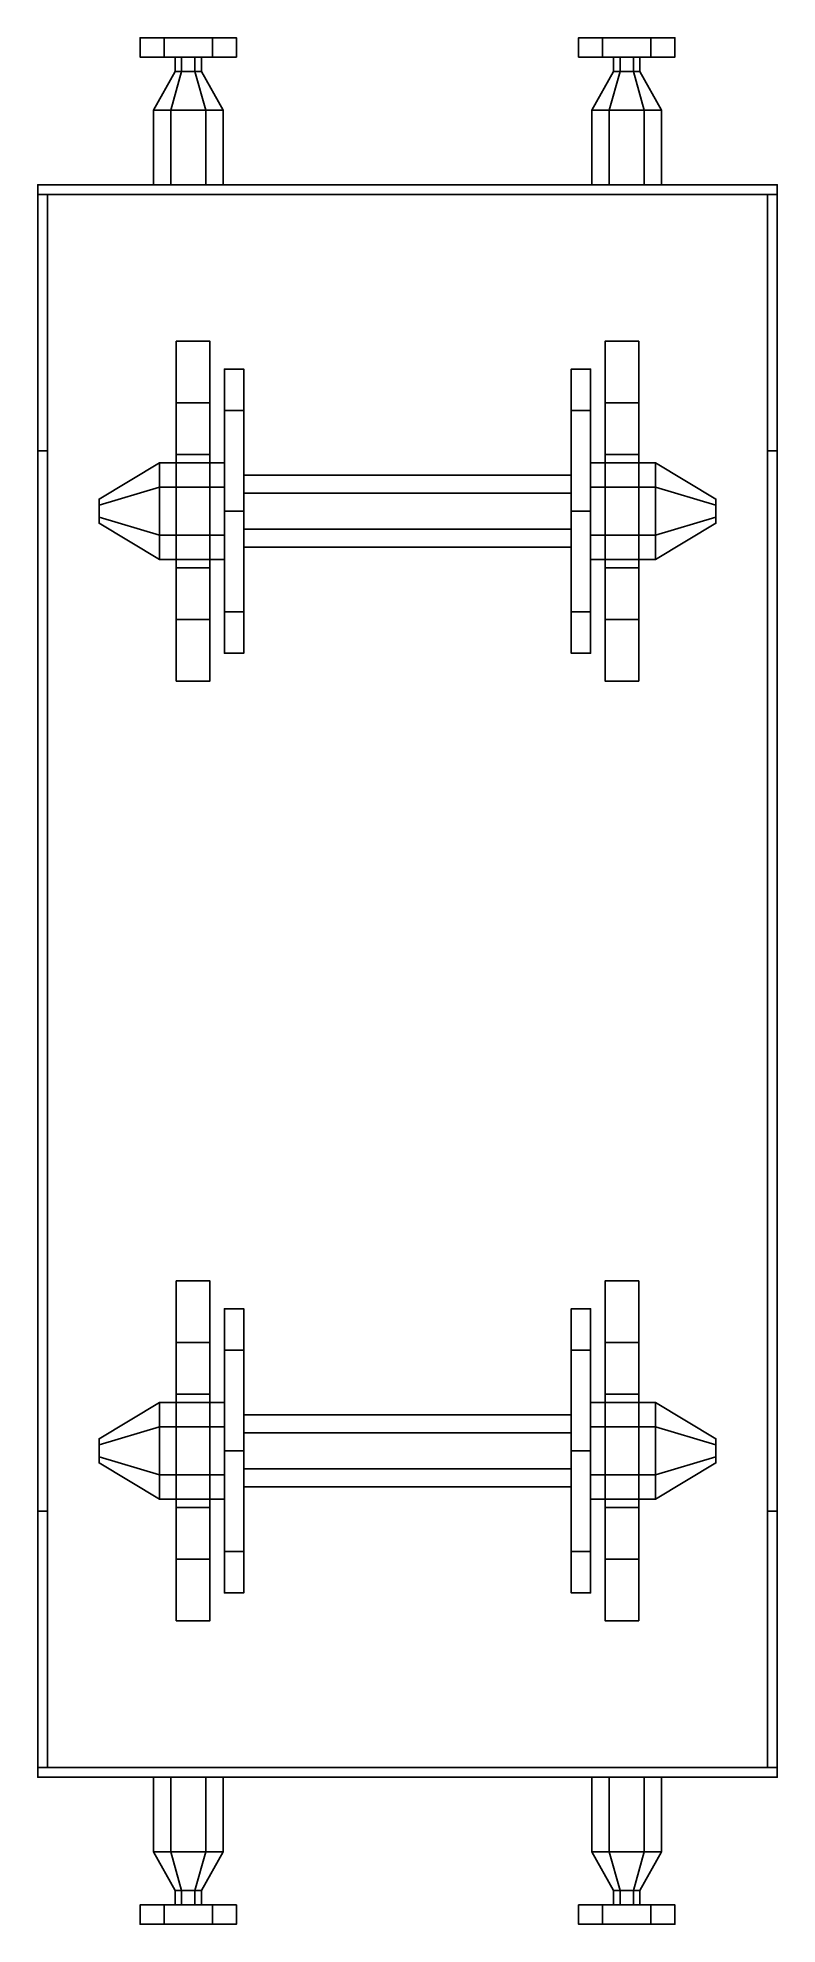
# Model space of a CAD drawing. Header units: millimetres. Extents: x -1.53 to 1.53, y -3.91 to 3.91.
import ezdxf

# ---------------------------------------------------------------- set-up
doc = ezdxf.new("R2010")
doc.units = ezdxf.units.MM
doc.layers.add('buffer', color=1, linetype='Continuous')
doc.layers.add('wheels', color=2, linetype='Continuous')

msp = doc.modelspace()

# ---------------------------------------------------------------- linework, layer by layer
for points in [[(1.535, 3.305, 1.2), (1.535, 3.305, 0.945), (-1.535, 3.305, 0.945), (-1.535, 3.305, 1.2)], [(-1.535, 3.305, 0.945), (-1.535, -3.305, 0.945), (-1.535, -3.305, 1.2), (-1.535, 3.305, 1.2)], [(1.535, 3.305, 0.945), (1.535, -3.305, 0.945), (-1.535, -3.305, 0.945), (-1.535, 3.305, 0.945)], [(-1.535, 3.305, 1.2), (-1.535, -3.305, 1.2), (1.535, -3.305, 1.2), (1.535, 3.305, 1.2)], [(-1.535, 3.305, 1.2), (-1.535, -3.305, 1.2), (-1.535, -3.305, 1.5), (-1.535, 3.305, 1.5)], [(1.535, 3.305, 1.5), (1.535, 3.305, 1.2), (-1.535, 3.305, 1.2), (-1.535, 3.305, 1.5)], [(-1.535, 3.265, 1.5), (1.535, 3.265, 1.5), (1.535, 3.305, 1.5), (-1.535, 3.305, 1.5)], [(1.535, -3.305, 1.2), (1.535, -3.305, 0.945), (1.535, 3.305, 0.945), (1.535, 3.305, 1.2)], [(1.535, -3.305, 1.5), (1.535, -3.305, 1.2), (1.535, 3.305, 1.2), (1.535, 3.305, 1.5)], [(-1.495, 2.2, 1.955), (-1.495, 3.265, 1.5), (-1.535, 3.265, 1.5), (-1.535, 2.2, 1.955)], [(-1.535, 3.265, 1.5), (-1.535, -3.265, 1.5), (-1.535, -2.2, 1.955), (-1.535, 2.2, 1.955)], [(-1.495, -3.265, 1.5), (-1.495, -3.265, 1.2), (-1.495, 3.265, 1.2), (-1.495, 3.265, 1.5)], [(-1.495, -2.2, 1.955), (-1.495, -3.265, 1.5), (-1.495, 3.265, 1.5), (-1.495, 2.2, 1.955)], [(-1.495, 3.265, 1.2), (1.495, 3.265, 1.2), (1.495, 3.265, 1.5), (-1.495, 3.265, 1.5)], [(1.495, 3.265, 1.5), (1.495, -3.265, 1.5), (1.495, -2.2, 1.955), (1.495, 2.2, 1.955)], [(1.535, 2.2, 1.955), (1.535, 3.265, 1.5), (1.495, 3.265, 1.5), (1.495, 2.2, 1.955)], [(1.495, 3.265, 1.2), (1.495, -3.265, 1.2), (1.495, -3.265, 1.5), (1.495, 3.265, 1.5)], [(1.535, -2.2, 1.955), (1.535, -3.265, 1.5), (1.535, 3.265, 1.5), (1.535, 2.2, 1.955)], [(-0.96, 2.185, 0.58), (-0.96, 2.655, 0.945), (-0.82, 2.655, 0.945), (-0.82, 2.185, 0.58)], [(-0.96, 2.4, 0.945), (-0.96, 2.655, 0.945), (-0.96, 2.185, 0.58), (-0.96, 2.185, 0.745)], [(-0.82, 2.185, 0.58), (-0.82, 2.655, 0.945), (-0.82, 2.4, 0.945), (-0.82, 2.185, 0.745)], [(0.82, 2.4, 0.945), (0.82, 2.655, 0.945), (0.82, 2.185, 0.58), (0.82, 2.185, 0.745)], [(0.82, 2.185, 0.58), (0.82, 2.655, 0.945), (0.96, 2.655, 0.945), (0.96, 2.185, 0.58)], [(0.96, 2.185, 0.58), (0.96, 2.655, 0.945), (0.96, 2.4, 0.945), (0.96, 2.185, 0.745)], [(-0.82, 2.185, 0.745), (-0.82, 2.4, 0.945), (-0.96, 2.4, 0.945), (-0.96, 2.185, 0.745)], [(0.96, 2.185, 0.745), (0.96, 2.4, 0.945), (0.82, 2.4, 0.945), (0.82, 2.185, 0.745)], [(-1.535, 2.2, 1.955), (-1.535, -2.2, 1.955), (-1.495, -2.2, 1.955), (-1.495, 2.2, 1.955)], [(1.495, 2.2, 1.955), (1.495, -2.2, 1.955), (1.535, -2.2, 1.955), (1.535, 2.2, 1.955)], [(-0.96, 2.185, 0.945), (-0.96, 2.185, 0.31), (-0.96, 1.715, 0.31), (-0.96, 1.715, 0.945)], [(-0.82, 2.185, 0.945), (-0.82, 2.185, 0.31), (-0.96, 2.185, 0.31), (-0.96, 2.185, 0.945)], [(-0.96, 1.715, 0.31), (-0.96, 2.185, 0.31), (-0.82, 2.185, 0.31), (-0.82, 1.715, 0.31)], [(-0.82, 1.715, 0.31), (-0.82, 2.185, 0.31), (-0.82, 2.185, 0.945), (-0.82, 1.715, 0.945)], [(0.82, 2.185, 0.31), (0.82, 1.715, 0.31), (0.82, 1.715, 0.945), (0.82, 2.185, 0.945)], [(0.96, 2.185, 0.945), (0.96, 2.185, 0.31), (0.82, 2.185, 0.31), (0.82, 2.185, 0.945)], [(0.96, 2.185, 0.31), (0.96, 1.715, 0.31), (0.82, 1.715, 0.31), (0.82, 2.185, 0.31)], [(0.96, 1.715, 0.945), (0.96, 1.715, 0.31), (0.96, 2.185, 0.31), (0.96, 2.185, 0.945)], [(-0.96, 1.715, 0.945), (-0.96, 1.715, 0.31), (-0.82, 1.715, 0.31), (-0.82, 1.715, 0.945)], [(-0.96, 1.715, 0.58), (-0.96, 1.245, 0.945), (-0.96, 1.5, 0.945), (-0.96, 1.715, 0.745)], [(-0.82, 1.715, 0.58), (-0.82, 1.245, 0.945), (-0.96, 1.245, 0.945), (-0.96, 1.715, 0.58)], [(-0.96, 1.715, 0.745), (-0.96, 1.5, 0.945), (-0.82, 1.5, 0.945), (-0.82, 1.715, 0.745)], [(-0.82, 1.5, 0.945), (-0.82, 1.245, 0.945), (-0.82, 1.715, 0.58), (-0.82, 1.715, 0.745)], [(0.82, 1.715, 0.945), (0.82, 1.715, 0.31), (0.96, 1.715, 0.31), (0.96, 1.715, 0.945)], [(0.82, 1.715, 0.58), (0.82, 1.245, 0.945), (0.82, 1.5, 0.945), (0.82, 1.715, 0.745)], [(0.96, 1.715, 0.58), (0.96, 1.245, 0.945), (0.82, 1.245, 0.945), (0.82, 1.715, 0.58)], [(0.82, 1.715, 0.745), (0.82, 1.5, 0.945), (0.96, 1.5, 0.945), (0.96, 1.715, 0.745)], [(0.96, 1.5, 0.945), (0.96, 1.245, 0.945), (0.96, 1.715, 0.58), (0.96, 1.715, 0.745)], [(-0.96, -1.5, 0.945), (-0.96, -1.245, 0.945), (-0.96, -1.715, 0.58), (-0.96, -1.715, 0.745)], [(-0.96, -1.715, 0.58), (-0.96, -1.245, 0.945), (-0.82, -1.245, 0.945), (-0.82, -1.715, 0.58)], [(-0.82, -1.715, 0.58), (-0.82, -1.245, 0.945), (-0.82, -1.5, 0.945), (-0.82, -1.715, 0.745)], [(0.82, -1.5, 0.945), (0.82, -1.245, 0.945), (0.82, -1.715, 0.58), (0.82, -1.715, 0.745)], [(0.82, -1.715, 0.58), (0.82, -1.245, 0.945), (0.96, -1.245, 0.945), (0.96, -1.715, 0.58)], [(0.96, -1.715, 0.58), (0.96, -1.245, 0.945), (0.96, -1.5, 0.945), (0.96, -1.715, 0.745)], [(-0.82, -1.715, 0.745), (-0.82, -1.5, 0.945), (-0.96, -1.5, 0.945), (-0.96, -1.715, 0.745)], [(0.96, -1.715, 0.745), (0.96, -1.5, 0.945), (0.82, -1.5, 0.945), (0.82, -1.715, 0.745)], [(-0.82, -1.715, 0.945), (-0.82, -1.715, 0.31), (-0.96, -1.715, 0.31), (-0.96, -1.715, 0.945)], [(-0.96, -1.715, 0.945), (-0.96, -1.715, 0.31), (-0.96, -2.185, 0.31), (-0.96, -2.185, 0.945)], [(-0.96, -2.185, 0.31), (-0.96, -1.715, 0.31), (-0.82, -1.715, 0.31), (-0.82, -2.185, 0.31)], [(-0.82, -2.185, 0.31), (-0.82, -1.715, 0.31), (-0.82, -1.715, 0.945), (-0.82, -2.185, 0.945)], [(0.96, -1.715, 0.945), (0.96, -1.715, 0.31), (0.82, -1.715, 0.31), (0.82, -1.715, 0.945)], [(0.82, -1.715, 0.31), (0.82, -2.185, 0.31), (0.82, -2.185, 0.945), (0.82, -1.715, 0.945)], [(0.96, -1.715, 0.31), (0.96, -2.185, 0.31), (0.82, -2.185, 0.31), (0.82, -1.715, 0.31)], [(0.96, -2.185, 0.945), (0.96, -2.185, 0.31), (0.96, -1.715, 0.31), (0.96, -1.715, 0.945)], [(-0.82, -2.185, 0.58), (-0.82, -2.655, 0.945), (-0.96, -2.655, 0.945), (-0.96, -2.185, 0.58)], [(-0.96, -2.185, 0.58), (-0.96, -2.655, 0.945), (-0.96, -2.4, 0.945), (-0.96, -2.185, 0.745)], [(-0.96, -2.185, 0.945), (-0.96, -2.185, 0.31), (-0.82, -2.185, 0.31), (-0.82, -2.185, 0.945)], [(-0.96, -2.185, 0.745), (-0.96, -2.4, 0.945), (-0.82, -2.4, 0.945), (-0.82, -2.185, 0.745)], [(-0.82, -2.4, 0.945), (-0.82, -2.655, 0.945), (-0.82, -2.185, 0.58), (-0.82, -2.185, 0.745)], [(0.96, -2.185, 0.58), (0.96, -2.655, 0.945), (0.82, -2.655, 0.945), (0.82, -2.185, 0.58)], [(0.82, -2.185, 0.58), (0.82, -2.655, 0.945), (0.82, -2.4, 0.945), (0.82, -2.185, 0.745)], [(0.82, -2.185, 0.945), (0.82, -2.185, 0.31), (0.96, -2.185, 0.31), (0.96, -2.185, 0.945)], [(0.82, -2.185, 0.745), (0.82, -2.4, 0.945), (0.96, -2.4, 0.945), (0.96, -2.185, 0.745)], [(0.96, -2.4, 0.945), (0.96, -2.655, 0.945), (0.96, -2.185, 0.58), (0.96, -2.185, 0.745)], [(-1.535, -2.2, 1.955), (-1.535, -3.265, 1.5), (-1.495, -3.265, 1.5), (-1.495, -2.2, 1.955)], [(1.495, -2.2, 1.955), (1.495, -3.265, 1.5), (1.535, -3.265, 1.5), (1.535, -2.2, 1.955)], [(-1.535, -3.305, 1.5), (1.535, -3.305, 1.5), (1.535, -3.265, 1.5), (-1.535, -3.265, 1.5)], [(1.495, -3.265, 1.5), (1.495, -3.265, 1.2), (-1.495, -3.265, 1.2), (-1.495, -3.265, 1.5)], [(-1.535, -3.305, 1.2), (-1.535, -3.305, 0.945), (1.535, -3.305, 0.945), (1.535, -3.305, 1.2)], [(-1.535, -3.305, 1.2), (1.535, -3.305, 1.2), (1.535, -3.305, 1.5), (-1.535, -3.305, 1.5)]]:
    msp.add_3dface(points)
at = {"layer": 'buffer'}
for points in [[(-1.01, 3.915, 1.2432), (-1.11, 3.915, 1.07), (-1.11, 3.835, 1.07), (-1.01, 3.835, 1.2432)], [(-0.71, 3.915, 1.07), (-1.11, 3.915, 1.07), (-1.01, 3.915, 1.2432), (-0.81, 3.915, 1.2432)], [(-1.11, 3.915, 1.07), (-1.01, 3.915, 0.8968), (-1.01, 3.835, 0.8968), (-1.11, 3.835, 1.07)], [(-0.81, 3.915, 0.8968), (-1.01, 3.915, 0.8968), (-1.11, 3.915, 1.07), (-0.71, 3.915, 1.07)], [(-1.01, 3.915, 0.8968), (-0.81, 3.915, 0.8968), (-0.81, 3.835, 0.8968), (-1.01, 3.835, 0.8968)], [(-0.81, 3.915, 1.2432), (-1.01, 3.915, 1.2432), (-1.01, 3.835, 1.2432), (-0.81, 3.835, 1.2432)], [(-0.71, 3.915, 1.07), (-0.81, 3.915, 1.2432), (-0.81, 3.835, 1.2432), (-0.71, 3.835, 1.07)], [(-0.81, 3.915, 0.8968), (-0.71, 3.915, 1.07), (-0.71, 3.835, 1.07), (-0.81, 3.835, 0.8968)], [(1.11, 3.915, 1.07), (0.71, 3.915, 1.07), (0.81, 3.915, 1.2432), (1.01, 3.915, 1.2432)], [(0.81, 3.915, 1.2432), (0.71, 3.915, 1.07), (0.71, 3.835, 1.07), (0.81, 3.835, 1.2432)], [(1.01, 3.915, 0.8968), (0.81, 3.915, 0.8968), (0.71, 3.915, 1.07), (1.11, 3.915, 1.07)], [(0.71, 3.915, 1.07), (0.81, 3.915, 0.8968), (0.81, 3.835, 0.8968), (0.71, 3.835, 1.07)], [(0.81, 3.915, 0.8968), (1.01, 3.915, 0.8968), (1.01, 3.835, 0.8968), (0.81, 3.835, 0.8968)], [(1.01, 3.915, 1.2432), (0.81, 3.915, 1.2432), (0.81, 3.835, 1.2432), (1.01, 3.835, 1.2432)], [(1.11, 3.915, 1.07), (1.01, 3.915, 1.2432), (1.01, 3.835, 1.2432), (1.11, 3.835, 1.07)], [(1.01, 3.915, 0.8968), (1.11, 3.915, 1.07), (1.11, 3.835, 1.07), (1.01, 3.835, 0.8968)], [(-0.81, 3.835, 1.2432), (-1.01, 3.835, 1.2432), (-1.11, 3.835, 1.07), (-0.71, 3.835, 1.07)], [(-0.71, 3.835, 1.07), (-1.11, 3.835, 1.07), (-1.01, 3.835, 0.8968), (-0.81, 3.835, 0.8968)], [(-0.9375, 3.775, 1.1176), (-0.965, 3.775, 1.07), (-1.055, 3.615, 1.07), (-0.9825, 3.615, 1.1956)], [(-0.965, 3.775, 1.07), (-0.9375, 3.775, 1.0224), (-0.9825, 3.615, 0.9444), (-1.055, 3.615, 1.07)], [(-0.8825, 3.775, 1.1176), (-0.9375, 3.775, 1.1176), (-0.9825, 3.615, 1.1956), (-0.8375, 3.615, 1.1956)], [(-0.9375, 3.775, 1.0224), (-0.8825, 3.775, 1.0224), (-0.8375, 3.615, 0.9444), (-0.9825, 3.615, 0.9444)], [(-0.9375, 3.835, 1.1176), (-0.965, 3.835, 1.07), (-0.965, 3.775, 1.07), (-0.9375, 3.775, 1.1176)], [(-0.965, 3.835, 1.07), (-0.9375, 3.835, 1.0224), (-0.9375, 3.775, 1.0224), (-0.965, 3.775, 1.07)], [(-0.8825, 3.835, 1.1176), (-0.9375, 3.835, 1.1176), (-0.9375, 3.775, 1.1176), (-0.8825, 3.775, 1.1176)], [(-0.9375, 3.835, 1.0224), (-0.8825, 3.835, 1.0224), (-0.8825, 3.775, 1.0224), (-0.9375, 3.775, 1.0224)], [(-0.855, 3.835, 1.07), (-0.8825, 3.835, 1.1176), (-0.8825, 3.775, 1.1176), (-0.855, 3.775, 1.07)], [(-0.8825, 3.835, 1.0224), (-0.855, 3.835, 1.07), (-0.855, 3.775, 1.07), (-0.8825, 3.775, 1.0224)], [(-0.855, 3.775, 1.07), (-0.8825, 3.775, 1.1176), (-0.8375, 3.615, 1.1956), (-0.765, 3.615, 1.07)], [(-0.8825, 3.775, 1.0224), (-0.855, 3.775, 1.07), (-0.765, 3.615, 1.07), (-0.8375, 3.615, 0.9444)], [(1.01, 3.835, 1.2432), (0.81, 3.835, 1.2432), (0.71, 3.835, 1.07), (1.11, 3.835, 1.07)], [(1.11, 3.835, 1.07), (0.71, 3.835, 1.07), (0.81, 3.835, 0.8968), (1.01, 3.835, 0.8968)], [(0.8825, 3.775, 1.1176), (0.855, 3.775, 1.07), (0.765, 3.615, 1.07), (0.8375, 3.615, 1.1956)], [(0.855, 3.775, 1.07), (0.8825, 3.775, 1.0224), (0.8375, 3.615, 0.9444), (0.765, 3.615, 1.07)], [(0.9375, 3.775, 1.1176), (0.8825, 3.775, 1.1176), (0.8375, 3.615, 1.1956), (0.9825, 3.615, 1.1956)], [(0.8825, 3.775, 1.0224), (0.9375, 3.775, 1.0224), (0.9825, 3.615, 0.9444), (0.8375, 3.615, 0.9444)], [(0.855, 3.835, 1.07), (0.8825, 3.835, 1.0224), (0.8825, 3.775, 1.0224), (0.855, 3.775, 1.07)], [(0.8825, 3.835, 1.1176), (0.855, 3.835, 1.07), (0.855, 3.775, 1.07), (0.8825, 3.775, 1.1176)], [(0.8825, 3.835, 1.0224), (0.9375, 3.835, 1.0224), (0.9375, 3.775, 1.0224), (0.8825, 3.775, 1.0224)], [(0.9375, 3.835, 1.1176), (0.8825, 3.835, 1.1176), (0.8825, 3.775, 1.1176), (0.9375, 3.775, 1.1176)], [(0.9375, 3.835, 1.0224), (0.965, 3.835, 1.07), (0.965, 3.775, 1.07), (0.9375, 3.775, 1.0224)], [(0.965, 3.835, 1.07), (0.9375, 3.835, 1.1176), (0.9375, 3.775, 1.1176), (0.965, 3.775, 1.07)], [(0.965, 3.775, 1.07), (0.9375, 3.775, 1.1176), (0.9825, 3.615, 1.1956), (1.055, 3.615, 1.07)], [(0.9375, 3.775, 1.0224), (0.965, 3.775, 1.07), (1.055, 3.615, 1.07), (0.9825, 3.615, 0.9444)], [(-0.9825, 3.615, 1.1956), (-1.055, 3.615, 1.07), (-1.055, 3.305, 1.07), (-0.9825, 3.305, 1.1956)], [(-1.055, 3.615, 1.07), (-0.9825, 3.615, 0.9444), (-0.9825, 3.305, 0.9444), (-1.055, 3.305, 1.07)], [(-0.9825, 3.615, 0.9444), (-0.8375, 3.615, 0.9444), (-0.8375, 3.305, 0.9444), (-0.9825, 3.305, 0.9444)], [(-0.8375, 3.615, 1.1956), (-0.9825, 3.615, 1.1956), (-0.9825, 3.305, 1.1956), (-0.8375, 3.305, 1.1956)], [(-0.765, 3.615, 1.07), (-0.8375, 3.615, 1.1956), (-0.8375, 3.305, 1.1956), (-0.765, 3.305, 1.07)], [(-0.8375, 3.615, 0.9444), (-0.765, 3.615, 1.07), (-0.765, 3.305, 1.07), (-0.8375, 3.305, 0.9444)], [(0.8375, 3.615, 1.1956), (0.765, 3.615, 1.07), (0.765, 3.305, 1.07), (0.8375, 3.305, 1.1956)], [(0.765, 3.615, 1.07), (0.8375, 3.615, 0.9444), (0.8375, 3.305, 0.9444), (0.765, 3.305, 1.07)], [(0.8375, 3.615, 0.9444), (0.9825, 3.615, 0.9444), (0.9825, 3.305, 0.9444), (0.8375, 3.305, 0.9444)], [(0.9825, 3.615, 1.1956), (0.8375, 3.615, 1.1956), (0.8375, 3.305, 1.1956), (0.9825, 3.305, 1.1956)], [(1.055, 3.615, 1.07), (0.9825, 3.615, 1.1956), (0.9825, 3.305, 1.1956), (1.055, 3.305, 1.07)], [(0.9825, 3.615, 0.9444), (1.055, 3.615, 1.07), (1.055, 3.305, 1.07), (0.9825, 3.305, 0.9444)], [(-0.9825, -3.615, 0.9444), (-1.055, -3.615, 1.07), (-1.055, -3.305, 1.07), (-0.9825, -3.305, 0.9444)], [(-1.055, -3.615, 1.07), (-0.9825, -3.615, 1.1956), (-0.9825, -3.305, 1.1956), (-1.055, -3.305, 1.07)], [(-0.8375, -3.615, 0.9444), (-0.9825, -3.615, 0.9444), (-0.9825, -3.305, 0.9444), (-0.8375, -3.305, 0.9444)], [(-0.9825, -3.615, 1.1956), (-0.8375, -3.615, 1.1956), (-0.8375, -3.305, 1.1956), (-0.9825, -3.305, 1.1956)], [(-0.765, -3.615, 1.07), (-0.8375, -3.615, 0.9444), (-0.8375, -3.305, 0.9444), (-0.765, -3.305, 1.07)], [(-0.8375, -3.615, 1.1956), (-0.765, -3.615, 1.07), (-0.765, -3.305, 1.07), (-0.8375, -3.305, 1.1956)], [(0.8375, -3.615, 0.9444), (0.765, -3.615, 1.07), (0.765, -3.305, 1.07), (0.8375, -3.305, 0.9444)], [(0.765, -3.615, 1.07), (0.8375, -3.615, 1.1956), (0.8375, -3.305, 1.1956), (0.765, -3.305, 1.07)], [(0.9825, -3.615, 0.9444), (0.8375, -3.615, 0.9444), (0.8375, -3.305, 0.9444), (0.9825, -3.305, 0.9444)], [(0.8375, -3.615, 1.1956), (0.9825, -3.615, 1.1956), (0.9825, -3.305, 1.1956), (0.8375, -3.305, 1.1956)], [(1.055, -3.615, 1.07), (0.9825, -3.615, 0.9444), (0.9825, -3.305, 0.9444), (1.055, -3.305, 1.07)], [(0.9825, -3.615, 1.1956), (1.055, -3.615, 1.07), (1.055, -3.305, 1.07), (0.9825, -3.305, 1.1956)], [(-0.9375, -3.775, 1.0224), (-0.965, -3.775, 1.07), (-1.055, -3.615, 1.07), (-0.9825, -3.615, 0.9444)], [(-0.965, -3.775, 1.07), (-0.9375, -3.775, 1.1176), (-0.9825, -3.615, 1.1956), (-1.055, -3.615, 1.07)], [(-0.8825, -3.775, 1.0224), (-0.9375, -3.775, 1.0224), (-0.9825, -3.615, 0.9444), (-0.8375, -3.615, 0.9444)], [(-0.9375, -3.775, 1.1176), (-0.8825, -3.775, 1.1176), (-0.8375, -3.615, 1.1956), (-0.9825, -3.615, 1.1956)], [(-0.855, -3.775, 1.07), (-0.8825, -3.775, 1.0224), (-0.8375, -3.615, 0.9444), (-0.765, -3.615, 1.07)], [(-0.8825, -3.775, 1.1176), (-0.855, -3.775, 1.07), (-0.765, -3.615, 1.07), (-0.8375, -3.615, 1.1956)], [(0.8825, -3.775, 1.0224), (0.855, -3.775, 1.07), (0.765, -3.615, 1.07), (0.8375, -3.615, 0.9444)], [(0.855, -3.775, 1.07), (0.8825, -3.775, 1.1176), (0.8375, -3.615, 1.1956), (0.765, -3.615, 1.07)], [(0.9375, -3.775, 1.0224), (0.8825, -3.775, 1.0224), (0.8375, -3.615, 0.9444), (0.9825, -3.615, 0.9444)], [(0.8825, -3.775, 1.1176), (0.9375, -3.775, 1.1176), (0.9825, -3.615, 1.1956), (0.8375, -3.615, 1.1956)], [(0.965, -3.775, 1.07), (0.9375, -3.775, 1.0224), (0.9825, -3.615, 0.9444), (1.055, -3.615, 1.07)], [(0.9375, -3.775, 1.1176), (0.965, -3.775, 1.07), (1.055, -3.615, 1.07), (0.9825, -3.615, 1.1956)], [(-1.01, -3.915, 0.8968), (-1.11, -3.915, 1.07), (-1.11, -3.835, 1.07), (-1.01, -3.835, 0.8968)], [(-1.11, -3.835, 1.07), (-0.71, -3.835, 1.07), (-0.81, -3.835, 0.8968), (-1.01, -3.835, 0.8968)], [(-1.11, -3.915, 1.07), (-1.01, -3.915, 1.2432), (-1.01, -3.835, 1.2432), (-1.11, -3.835, 1.07)], [(-1.01, -3.835, 1.2432), (-0.81, -3.835, 1.2432), (-0.71, -3.835, 1.07), (-1.11, -3.835, 1.07)], [(-0.81, -3.915, 0.8968), (-1.01, -3.915, 0.8968), (-1.01, -3.835, 0.8968), (-0.81, -3.835, 0.8968)], [(-1.01, -3.915, 1.2432), (-0.81, -3.915, 1.2432), (-0.81, -3.835, 1.2432), (-1.01, -3.835, 1.2432)], [(-0.965, -3.835, 1.07), (-0.9375, -3.835, 1.1176), (-0.9375, -3.775, 1.1176), (-0.965, -3.775, 1.07)], [(-0.9375, -3.835, 1.0224), (-0.965, -3.835, 1.07), (-0.965, -3.775, 1.07), (-0.9375, -3.775, 1.0224)], [(-0.8825, -3.835, 1.0224), (-0.9375, -3.835, 1.0224), (-0.9375, -3.775, 1.0224), (-0.8825, -3.775, 1.0224)], [(-0.9375, -3.835, 1.1176), (-0.8825, -3.835, 1.1176), (-0.8825, -3.775, 1.1176), (-0.9375, -3.775, 1.1176)], [(-0.8825, -3.835, 1.1176), (-0.855, -3.835, 1.07), (-0.855, -3.775, 1.07), (-0.8825, -3.775, 1.1176)], [(-0.855, -3.835, 1.07), (-0.8825, -3.835, 1.0224), (-0.8825, -3.775, 1.0224), (-0.855, -3.775, 1.07)], [(-0.71, -3.915, 1.07), (-0.81, -3.915, 0.8968), (-0.81, -3.835, 0.8968), (-0.71, -3.835, 1.07)], [(-0.81, -3.915, 1.2432), (-0.71, -3.915, 1.07), (-0.71, -3.835, 1.07), (-0.81, -3.835, 1.2432)], [(0.71, -3.835, 1.07), (1.11, -3.835, 1.07), (1.01, -3.835, 0.8968), (0.81, -3.835, 0.8968)], [(0.81, -3.915, 0.8968), (0.71, -3.915, 1.07), (0.71, -3.835, 1.07), (0.81, -3.835, 0.8968)], [(0.81, -3.835, 1.2432), (1.01, -3.835, 1.2432), (1.11, -3.835, 1.07), (0.71, -3.835, 1.07)], [(0.71, -3.915, 1.07), (0.81, -3.915, 1.2432), (0.81, -3.835, 1.2432), (0.71, -3.835, 1.07)], [(1.01, -3.915, 0.8968), (0.81, -3.915, 0.8968), (0.81, -3.835, 0.8968), (1.01, -3.835, 0.8968)], [(0.81, -3.915, 1.2432), (1.01, -3.915, 1.2432), (1.01, -3.835, 1.2432), (0.81, -3.835, 1.2432)], [(0.855, -3.835, 1.07), (0.8825, -3.835, 1.1176), (0.8825, -3.775, 1.1176), (0.855, -3.775, 1.07)], [(0.8825, -3.835, 1.0224), (0.855, -3.835, 1.07), (0.855, -3.775, 1.07), (0.8825, -3.775, 1.0224)], [(0.9375, -3.835, 1.0224), (0.8825, -3.835, 1.0224), (0.8825, -3.775, 1.0224), (0.9375, -3.775, 1.0224)], [(0.8825, -3.835, 1.1176), (0.9375, -3.835, 1.1176), (0.9375, -3.775, 1.1176), (0.8825, -3.775, 1.1176)], [(0.9375, -3.835, 1.1176), (0.965, -3.835, 1.07), (0.965, -3.775, 1.07), (0.9375, -3.775, 1.1176)], [(0.965, -3.835, 1.07), (0.9375, -3.835, 1.0224), (0.9375, -3.775, 1.0224), (0.965, -3.775, 1.07)], [(1.11, -3.915, 1.07), (1.01, -3.915, 0.8968), (1.01, -3.835, 0.8968), (1.11, -3.835, 1.07)], [(1.01, -3.915, 1.2432), (1.11, -3.915, 1.07), (1.11, -3.835, 1.07), (1.01, -3.835, 1.2432)], [(-1.01, -3.915, 0.8968), (-0.81, -3.915, 0.8968), (-0.71, -3.915, 1.07), (-1.11, -3.915, 1.07)], [(-1.11, -3.915, 1.07), (-0.71, -3.915, 1.07), (-0.81, -3.915, 1.2432), (-1.01, -3.915, 1.2432)], [(0.81, -3.915, 0.8968), (1.01, -3.915, 0.8968), (1.11, -3.915, 1.07), (0.71, -3.915, 1.07)], [(0.71, -3.915, 1.07), (1.11, -3.915, 1.07), (1.01, -3.915, 1.2432), (0.81, -3.915, 1.2432)]]:
    msp.add_3dface(points, dxfattribs=at)
at = {"layer": 'wheels'}
for points in [[(-0.76, 1.5328, 0.1028), (-0.76, 2.54, 0.52), (-0.76, 2.3672, 0.1028), (-0.76, 1.95, -0.07)], [(-0.76, 1.36, 0.52), (-0.76, 2.3672, 0.9372), (-0.76, 2.54, 0.52), (-0.76, 1.5328, 0.1028)], [(-0.68, 2.54, 0.52), (-0.68, 2.3672, 0.1028), (-0.76, 2.3672, 0.1028), (-0.76, 2.54, 0.52)], [(-0.68, 2.3672, 0.9372), (-0.68, 2.54, 0.52), (-0.76, 2.54, 0.52), (-0.76, 2.3672, 0.9372)], [(-0.68, 1.95, -0.07), (-0.68, 2.3672, 0.1028), (-0.68, 2.54, 0.52), (-0.68, 1.5328, 0.1028)], [(-0.68, 1.5328, 0.1028), (-0.68, 2.54, 0.52), (-0.68, 2.3672, 0.9372), (-0.68, 1.36, 0.52)], [(0.76, 2.54, 0.52), (0.76, 2.3672, 0.1028), (0.68, 2.3672, 0.1028), (0.68, 2.54, 0.52)], [(0.68, 1.36, 0.52), (0.68, 2.3672, 0.9372), (0.68, 2.54, 0.52), (0.68, 1.5328, 0.1028)], [(0.68, 1.5328, 0.1028), (0.68, 2.54, 0.52), (0.68, 2.3672, 0.1028), (0.68, 1.95, -0.07)], [(0.76, 2.3672, 0.9372), (0.76, 2.54, 0.52), (0.68, 2.54, 0.52), (0.68, 2.3672, 0.9372)], [(0.76, 1.95, -0.07), (0.76, 2.3672, 0.1028), (0.76, 2.54, 0.52), (0.76, 1.5328, 0.1028)], [(0.76, 1.5328, 0.1028), (0.76, 2.54, 0.52), (0.76, 2.3672, 0.9372), (0.76, 1.36, 0.52)], [(-0.68, 2.3672, 0.1028), (-0.68, 1.95, -0.07), (-0.76, 1.95, -0.07), (-0.76, 2.3672, 0.1028)], [(-0.76, 1.5328, 0.9372), (-0.76, 1.95, 1.11), (-0.76, 2.3672, 0.9372), (-0.76, 1.36, 0.52)], [(-0.68, 1.95, 1.11), (-0.68, 2.3672, 0.9372), (-0.76, 2.3672, 0.9372), (-0.76, 1.95, 1.11)], [(-0.68, 1.36, 0.52), (-0.68, 2.3672, 0.9372), (-0.68, 1.95, 1.11), (-0.68, 1.5328, 0.9372)], [(0.76, 2.3672, 0.1028), (0.76, 1.95, -0.07), (0.68, 1.95, -0.07), (0.68, 2.3672, 0.1028)], [(0.68, 1.5328, 0.9372), (0.68, 1.95, 1.11), (0.68, 2.3672, 0.9372), (0.68, 1.36, 0.52)], [(0.76, 1.95, 1.11), (0.76, 2.3672, 0.9372), (0.68, 2.3672, 0.9372), (0.68, 1.95, 1.11)], [(0.76, 1.36, 0.52), (0.76, 2.3672, 0.9372), (0.76, 1.95, 1.11), (0.76, 1.5328, 0.9372)], [(-1.03, 2.05, 0.6932), (-1.03, 2.15, 0.52), (-1.28, 2, 0.52), (-1.28, 1.975, 0.5633)], [(-1.03, 2.15, 0.52), (-1.03, 2.05, 0.3468), (-1.28, 1.975, 0.4767), (-1.28, 2, 0.52)], [(-1.03, 2.15, 0.52), (-1.03, 2.05, 0.6932), (-0.76, 2.05, 0.6932), (-0.76, 2.15, 0.52)], [(-1.03, 2.05, 0.3468), (-1.03, 2.15, 0.52), (-0.76, 2.15, 0.52), (-0.76, 2.05, 0.3468)], [(1.03, 2.05, 0.6932), (1.03, 2.15, 0.52), (0.76, 2.15, 0.52), (0.76, 2.05, 0.6932)], [(1.03, 2.15, 0.52), (1.03, 2.05, 0.3468), (0.76, 2.05, 0.3468), (0.76, 2.15, 0.52)], [(1.03, 2.05, 0.3468), (1.03, 2.15, 0.52), (1.28, 2, 0.52), (1.28, 1.975, 0.4767)], [(1.03, 2.15, 0.52), (1.03, 2.05, 0.6932), (1.28, 1.975, 0.5633), (1.28, 2, 0.52)], [(-1.03, 1.85, 0.6932), (-1.03, 2.05, 0.6932), (-1.28, 1.975, 0.5633), (-1.28, 1.925, 0.5633)], [(-1.03, 2.05, 0.3468), (-1.03, 1.85, 0.3468), (-1.28, 1.925, 0.4767), (-1.28, 1.975, 0.4767)], [(-1.03, 1.85, 0.3468), (-1.03, 2.05, 0.3468), (-0.76, 2.05, 0.3468), (-0.76, 1.85, 0.3468)], [(-1.03, 2.05, 0.6932), (-1.03, 1.85, 0.6932), (-0.76, 1.85, 0.6932), (-0.76, 2.05, 0.6932)], [(0.68, 2.025, 0.6499), (0.68, 2.1, 0.52), (-0.68, 2.1, 0.52), (-0.68, 2.025, 0.6499)], [(0.68, 2.1, 0.52), (0.68, 2.025, 0.3901), (-0.68, 2.025, 0.3901), (-0.68, 2.1, 0.52)], [(1.03, 1.85, 0.6932), (1.03, 2.05, 0.6932), (0.76, 2.05, 0.6932), (0.76, 1.85, 0.6932)], [(1.03, 2.05, 0.3468), (1.03, 1.85, 0.3468), (0.76, 1.85, 0.3468), (0.76, 2.05, 0.3468)], [(1.03, 1.85, 0.3468), (1.03, 2.05, 0.3468), (1.28, 1.975, 0.4767), (1.28, 1.925, 0.4767)], [(1.03, 2.05, 0.6932), (1.03, 1.85, 0.6932), (1.28, 1.925, 0.5633), (1.28, 1.975, 0.5633)], [(-1.28, 1.9, 0.52), (-1.28, 2, 0.52), (-1.28, 1.975, 0.4767), (-1.28, 1.925, 0.4767)], [(-1.28, 1.925, 0.5633), (-1.28, 1.975, 0.5633), (-1.28, 2, 0.52), (-1.28, 1.9, 0.52)], [(0.68, 1.875, 0.6499), (0.68, 2.025, 0.6499), (-0.68, 2.025, 0.6499), (-0.68, 1.875, 0.6499)], [(0.68, 2.025, 0.3901), (0.68, 1.875, 0.3901), (-0.68, 1.875, 0.3901), (-0.68, 2.025, 0.3901)], [(1.28, 1.975, 0.5633), (1.28, 1.925, 0.5633), (1.28, 1.9, 0.52), (1.28, 2, 0.52)], [(1.28, 2, 0.52), (1.28, 1.9, 0.52), (1.28, 1.925, 0.4767), (1.28, 1.975, 0.4767)], [(-1.03, 1.75, 0.52), (-1.03, 1.85, 0.6932), (-1.28, 1.925, 0.5633), (-1.28, 1.9, 0.52)], [(-1.03, 1.85, 0.3468), (-1.03, 1.75, 0.52), (-1.28, 1.9, 0.52), (-1.28, 1.925, 0.4767)], [(-0.68, 1.95, -0.07), (-0.68, 1.5328, 0.1028), (-0.76, 1.5328, 0.1028), (-0.76, 1.95, -0.07)], [(-0.68, 1.5328, 0.9372), (-0.68, 1.95, 1.11), (-0.76, 1.95, 1.11), (-0.76, 1.5328, 0.9372)], [(0.76, 1.95, -0.07), (0.76, 1.5328, 0.1028), (0.68, 1.5328, 0.1028), (0.68, 1.95, -0.07)], [(0.76, 1.5328, 0.9372), (0.76, 1.95, 1.11), (0.68, 1.95, 1.11), (0.68, 1.5328, 0.9372)], [(1.03, 1.75, 0.52), (1.03, 1.85, 0.3468), (1.28, 1.925, 0.4767), (1.28, 1.9, 0.52)], [(1.03, 1.85, 0.6932), (1.03, 1.75, 0.52), (1.28, 1.9, 0.52), (1.28, 1.925, 0.5633)], [(-1.03, 1.85, 0.6932), (-1.03, 1.75, 0.52), (-0.76, 1.75, 0.52), (-0.76, 1.85, 0.6932)], [(-1.03, 1.75, 0.52), (-1.03, 1.85, 0.3468), (-0.76, 1.85, 0.3468), (-0.76, 1.75, 0.52)], [(0.68, 1.8, 0.52), (0.68, 1.875, 0.6499), (-0.68, 1.875, 0.6499), (-0.68, 1.8, 0.52)], [(0.68, 1.875, 0.3901), (0.68, 1.8, 0.52), (-0.68, 1.8, 0.52), (-0.68, 1.875, 0.3901)], [(1.03, 1.75, 0.52), (1.03, 1.85, 0.6932), (0.76, 1.85, 0.6932), (0.76, 1.75, 0.52)], [(1.03, 1.85, 0.3468), (1.03, 1.75, 0.52), (0.76, 1.75, 0.52), (0.76, 1.85, 0.3468)], [(-0.68, 1.5328, 0.1028), (-0.68, 1.36, 0.52), (-0.76, 1.36, 0.52), (-0.76, 1.5328, 0.1028)], [(-0.68, 1.36, 0.52), (-0.68, 1.5328, 0.9372), (-0.76, 1.5328, 0.9372), (-0.76, 1.36, 0.52)], [(0.76, 1.5328, 0.1028), (0.76, 1.36, 0.52), (0.68, 1.36, 0.52), (0.68, 1.5328, 0.1028)], [(0.76, 1.36, 0.52), (0.76, 1.5328, 0.9372), (0.68, 1.5328, 0.9372), (0.68, 1.36, 0.52)], [(-0.76, -2.54, 0.52), (-0.76, -1.5328, 0.9372), (-0.76, -1.36, 0.52), (-0.76, -2.3672, 0.1028)], [(-0.68, -1.5328, 0.9372), (-0.68, -1.36, 0.52), (-0.76, -1.36, 0.52), (-0.76, -1.5328, 0.9372)], [(-0.76, -2.3672, 0.1028), (-0.76, -1.36, 0.52), (-0.76, -1.5328, 0.1028), (-0.76, -1.95, -0.07)], [(-0.68, -1.36, 0.52), (-0.68, -1.5328, 0.1028), (-0.76, -1.5328, 0.1028), (-0.76, -1.36, 0.52)], [(-0.68, -2.3672, 0.1028), (-0.68, -1.36, 0.52), (-0.68, -1.5328, 0.9372), (-0.68, -2.54, 0.52)], [(-0.68, -1.95, -0.07), (-0.68, -1.5328, 0.1028), (-0.68, -1.36, 0.52), (-0.68, -2.3672, 0.1028)], [(0.68, -2.54, 0.52), (0.68, -1.5328, 0.9372), (0.68, -1.36, 0.52), (0.68, -2.3672, 0.1028)], [(0.76, -1.5328, 0.9372), (0.76, -1.36, 0.52), (0.68, -1.36, 0.52), (0.68, -1.5328, 0.9372)], [(0.76, -1.36, 0.52), (0.76, -1.5328, 0.1028), (0.68, -1.5328, 0.1028), (0.68, -1.36, 0.52)], [(0.68, -2.3672, 0.1028), (0.68, -1.36, 0.52), (0.68, -1.5328, 0.1028), (0.68, -1.95, -0.07)], [(0.76, -2.3672, 0.1028), (0.76, -1.36, 0.52), (0.76, -1.5328, 0.9372), (0.76, -2.54, 0.52)], [(0.76, -1.95, -0.07), (0.76, -1.5328, 0.1028), (0.76, -1.36, 0.52), (0.76, -2.3672, 0.1028)], [(-0.76, -2.3672, 0.9372), (-0.76, -1.95, 1.11), (-0.76, -1.5328, 0.9372), (-0.76, -2.54, 0.52)], [(-0.68, -1.5328, 0.1028), (-0.68, -1.95, -0.07), (-0.76, -1.95, -0.07), (-0.76, -1.5328, 0.1028)], [(-0.68, -1.95, 1.11), (-0.68, -1.5328, 0.9372), (-0.76, -1.5328, 0.9372), (-0.76, -1.95, 1.11)], [(-0.68, -2.54, 0.52), (-0.68, -1.5328, 0.9372), (-0.68, -1.95, 1.11), (-0.68, -2.3672, 0.9372)], [(0.68, -2.3672, 0.9372), (0.68, -1.95, 1.11), (0.68, -1.5328, 0.9372), (0.68, -2.54, 0.52)], [(0.76, -1.5328, 0.1028), (0.76, -1.95, -0.07), (0.68, -1.95, -0.07), (0.68, -1.5328, 0.1028)], [(0.76, -1.95, 1.11), (0.76, -1.5328, 0.9372), (0.68, -1.5328, 0.9372), (0.68, -1.95, 1.11)], [(0.76, -2.54, 0.52), (0.76, -1.5328, 0.9372), (0.76, -1.95, 1.11), (0.76, -2.3672, 0.9372)], [(-1.03, -1.85, 0.6932), (-1.03, -1.75, 0.52), (-1.28, -1.9, 0.52), (-1.28, -1.925, 0.5633)], [(-1.03, -1.75, 0.52), (-1.03, -1.85, 0.3468), (-1.28, -1.925, 0.4767), (-1.28, -1.9, 0.52)], [(-1.03, -1.75, 0.52), (-1.03, -1.85, 0.6932), (-0.76, -1.85, 0.6932), (-0.76, -1.75, 0.52)], [(-1.03, -1.85, 0.3468), (-1.03, -1.75, 0.52), (-0.76, -1.75, 0.52), (-0.76, -1.85, 0.3468)], [(0.68, -1.875, 0.6499), (0.68, -1.8, 0.52), (-0.68, -1.8, 0.52), (-0.68, -1.875, 0.6499)], [(0.68, -1.8, 0.52), (0.68, -1.875, 0.3901), (-0.68, -1.875, 0.3901), (-0.68, -1.8, 0.52)], [(1.03, -1.85, 0.6932), (1.03, -1.75, 0.52), (0.76, -1.75, 0.52), (0.76, -1.85, 0.6932)], [(1.03, -1.75, 0.52), (1.03, -1.85, 0.3468), (0.76, -1.85, 0.3468), (0.76, -1.75, 0.52)], [(1.03, -1.75, 0.52), (1.03, -1.85, 0.6932), (1.28, -1.925, 0.5633), (1.28, -1.9, 0.52)], [(1.03, -1.85, 0.3468), (1.03, -1.75, 0.52), (1.28, -1.9, 0.52), (1.28, -1.925, 0.4767)], [(-1.03, -2.05, 0.6932), (-1.03, -1.85, 0.6932), (-1.28, -1.925, 0.5633), (-1.28, -1.975, 0.5633)], [(-1.03, -1.85, 0.3468), (-1.03, -2.05, 0.3468), (-1.28, -1.975, 0.4767), (-1.28, -1.925, 0.4767)], [(-1.03, -2.05, 0.3468), (-1.03, -1.85, 0.3468), (-0.76, -1.85, 0.3468), (-0.76, -2.05, 0.3468)], [(-1.03, -1.85, 0.6932), (-1.03, -2.05, 0.6932), (-0.76, -2.05, 0.6932), (-0.76, -1.85, 0.6932)], [(0.68, -1.875, 0.3901), (0.68, -2.025, 0.3901), (-0.68, -2.025, 0.3901), (-0.68, -1.875, 0.3901)], [(0.68, -2.025, 0.6499), (0.68, -1.875, 0.6499), (-0.68, -1.875, 0.6499), (-0.68, -2.025, 0.6499)], [(1.03, -1.85, 0.3468), (1.03, -2.05, 0.3468), (0.76, -2.05, 0.3468), (0.76, -1.85, 0.3468)], [(1.03, -2.05, 0.6932), (1.03, -1.85, 0.6932), (0.76, -1.85, 0.6932), (0.76, -2.05, 0.6932)], [(1.03, -1.85, 0.6932), (1.03, -2.05, 0.6932), (1.28, -1.975, 0.5633), (1.28, -1.925, 0.5633)], [(1.03, -2.05, 0.3468), (1.03, -1.85, 0.3468), (1.28, -1.925, 0.4767), (1.28, -1.975, 0.4767)], [(-1.28, -2, 0.52), (-1.28, -1.9, 0.52), (-1.28, -1.925, 0.4767), (-1.28, -1.975, 0.4767)], [(-1.28, -1.975, 0.5633), (-1.28, -1.925, 0.5633), (-1.28, -1.9, 0.52), (-1.28, -2, 0.52)], [(-0.68, -1.95, -0.07), (-0.68, -2.3672, 0.1028), (-0.76, -2.3672, 0.1028), (-0.76, -1.95, -0.07)], [(-0.68, -2.3672, 0.9372), (-0.68, -1.95, 1.11), (-0.76, -1.95, 1.11), (-0.76, -2.3672, 0.9372)], [(0.76, -1.95, -0.07), (0.76, -2.3672, 0.1028), (0.68, -2.3672, 0.1028), (0.68, -1.95, -0.07)], [(0.76, -2.3672, 0.9372), (0.76, -1.95, 1.11), (0.68, -1.95, 1.11), (0.68, -2.3672, 0.9372)], [(1.28, -1.9, 0.52), (1.28, -2, 0.52), (1.28, -1.975, 0.4767), (1.28, -1.925, 0.4767)], [(1.28, -1.925, 0.5633), (1.28, -1.975, 0.5633), (1.28, -2, 0.52), (1.28, -1.9, 0.52)], [(-1.03, -2.15, 0.52), (-1.03, -2.05, 0.6932), (-1.28, -1.975, 0.5633), (-1.28, -2, 0.52)], [(-1.03, -2.05, 0.3468), (-1.03, -2.15, 0.52), (-1.28, -2, 0.52), (-1.28, -1.975, 0.4767)], [(0.68, -2.1, 0.52), (0.68, -2.025, 0.6499), (-0.68, -2.025, 0.6499), (-0.68, -2.1, 0.52)], [(0.68, -2.025, 0.3901), (0.68, -2.1, 0.52), (-0.68, -2.1, 0.52), (-0.68, -2.025, 0.3901)], [(1.03, -2.05, 0.6932), (1.03, -2.15, 0.52), (1.28, -2, 0.52), (1.28, -1.975, 0.5633)], [(1.03, -2.15, 0.52), (1.03, -2.05, 0.3468), (1.28, -1.975, 0.4767), (1.28, -2, 0.52)], [(-1.03, -2.05, 0.6932), (-1.03, -2.15, 0.52), (-0.76, -2.15, 0.52), (-0.76, -2.05, 0.6932)], [(-1.03, -2.15, 0.52), (-1.03, -2.05, 0.3468), (-0.76, -2.05, 0.3468), (-0.76, -2.15, 0.52)], [(1.03, -2.15, 0.52), (1.03, -2.05, 0.6932), (0.76, -2.05, 0.6932), (0.76, -2.15, 0.52)], [(1.03, -2.05, 0.3468), (1.03, -2.15, 0.52), (0.76, -2.15, 0.52), (0.76, -2.05, 0.3468)], [(-0.68, -2.54, 0.52), (-0.68, -2.3672, 0.9372), (-0.76, -2.3672, 0.9372), (-0.76, -2.54, 0.52)], [(-0.68, -2.3672, 0.1028), (-0.68, -2.54, 0.52), (-0.76, -2.54, 0.52), (-0.76, -2.3672, 0.1028)], [(0.76, -2.54, 0.52), (0.76, -2.3672, 0.9372), (0.68, -2.3672, 0.9372), (0.68, -2.54, 0.52)], [(0.76, -2.3672, 0.1028), (0.76, -2.54, 0.52), (0.68, -2.54, 0.52), (0.68, -2.3672, 0.1028)]]:
    msp.add_3dface(points, dxfattribs=at)

doc.saveas('drawing.dxf')
